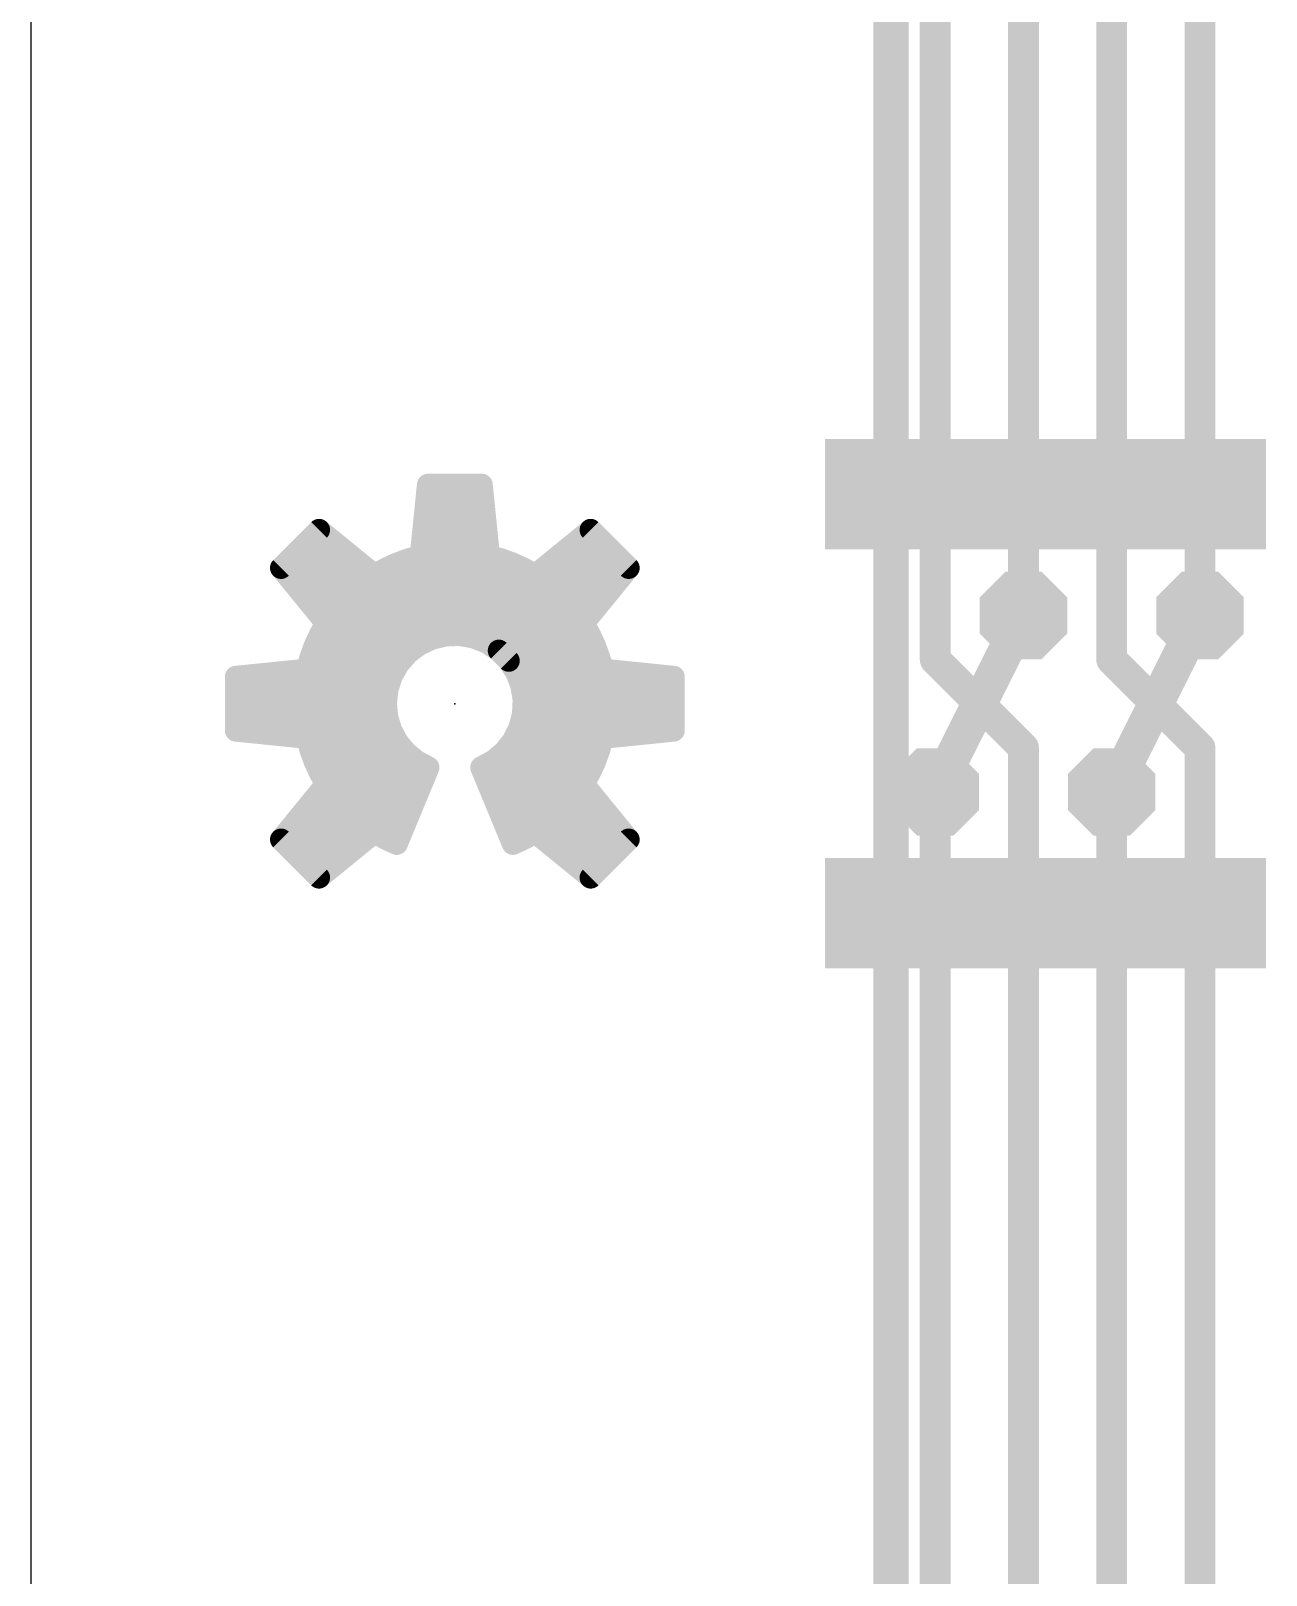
# Model space of a CAD drawing. Extents: x -60 to 60, y 0 to 50.
# Drawn here: x -60 to -45.78, y 15.11 to 32.89 of the extents above; entities that cross this region are included whole.
import ezdxf

# ---------------------------------------------------------------- set-up
doc = ezdxf.new("R2010")
doc.units = 0
for name, color, linetype in [('1', 12, 'CONTINUOUS'), ('16', 132, 'CONTINUOUS'), ('18', 110, 'CONTINUOUS'), ('20', 53, 'CONTINUOUS'), ('23', 53, 'CONTINUOUS'), ('42', 132, 'CONTINUOUS'), ('51', 253, 'CONTINUOUS')]:
    doc.layers.add(name, color=color, linetype=linetype)

# ---------------------------------------------------------------- blocks, each defined once
blk = doc.blocks.new('RECT')
blk.add_solid([(-0.5, -0.5), (0.5, -0.5), (-0.5, 0.5), (0.5, 0.5)])
blk = doc.blocks.new('OCTAGONV')
at = {"const_width": 0.5}
blk.add_lwpolyline([(-0.25, -0.1036), (-0.25, 0.1036), (-0.1036, 0.25), (0.1036, 0.25), (0.25, 0.1036), (0.25, -0.1036), (0.1036, -0.25), (-0.1036, -0.25), (-0.25, -0.1036), (-0.25, 0.1036)], dxfattribs=at)

msp = doc.modelspace()

# ---------------------------------------------------------------- linework, layer by layer
at = {"layer": '1'}
for points, const_width in [([(-49.586, 25.654), (-49.586, 46.228)], 0.3556), ([(-48.57, 45.72), (-48.57, 26.162)], 0.3556), ([(-47.554, 45.212), (-47.554, 25.654)], 0.3556), ([(-46.538, 26.162), (-46.538, 44.45)], 0.3556), ([(-55.4275, 27.6671), (-55.5108, 26.8475)], 0.254), ([(-54.8085, 27.6671), (-55.4275, 27.6671)], 0.254), ([(-54.7252, 26.8475), (-54.8085, 27.6671)], 0.254), ([(-55.4514, 27.432), (-54.7846, 27.432)], 0.254), ([(-56.6818, 27.1475), (-57.1195, 26.7098)], 0.254), ([(-56.0434, 26.6269), (-56.6818, 27.1475)], 0.254), ([(-55.4772, 27.178), (-54.7588, 27.178)], 0.254), ([(-53.5542, 27.1475), (-54.1926, 26.6269)], 0.254), ([(-53.1165, 26.7098), (-53.5542, 27.1475)], 0.254), ([(-56.9053, 26.924), (-56.4077, 26.924)], 0.254), ([(-55.503, 26.924), (-54.733, 26.924)], 0.254), ([(-53.8283, 26.924), (-53.3307, 26.924)], 0.254), ([(-55.7863, 26.7593), (-56.0434, 26.6269)], 0.254), ([(-55.5108, 26.8475), (-55.7863, 26.7593)], 0.254), ([(-54.4497, 26.7593), (-54.7252, 26.8475)], 0.254), ([(-54.1926, 26.6269), (-54.4497, 26.7593)], 0.254), ([(-57.1195, 26.7098), (-56.5989, 26.0714)], 0.254), ([(-57.087, 26.67), (-56.0963, 26.67)], 0.254), ([(-55.9597, 26.67), (-54.2763, 26.67)], 0.254), ([(-54.1397, 26.67), (-53.149, 26.67)], 0.254), ([(-53.6371, 26.0714), (-53.1165, 26.7098)], 0.254), ([(-56.8799, 26.416), (-53.3561, 26.416)], 0.254), ([(-56.5989, 26.0714), (-56.7313, 25.8143)], 0.254), ([(-56.6728, 26.162), (-53.5632, 26.162)], 0.254), ([(-53.5047, 25.8143), (-53.6371, 26.0714)], 0.254), ([(-56.6831, 25.908), (-55.3261, 25.908)], 0.254), ([(-55.5277, 25.8258), (-55.3802, 25.8951)], 0.254), ([(-55.3802, 25.8951), (-55.2216, 25.9329)], 0.254), ([(-55.2216, 25.9329), (-55.0587, 25.9374)], 0.254), ([(-55.0587, 25.9374), (-54.8983, 25.9086)], 0.254), ([(-54.8983, 25.9086), (-54.7471, 25.8477)], 0.254), ([(-54.8967, 25.908), (-53.5529, 25.908)], 0.254), ([(-54.7471, 25.8477), (-54.6116, 25.7571)], 0.254), ([(-56.7313, 25.8143), (-56.8195, 25.5388)], 0.254), ([(-55.7654, 25.6053), (-55.6579, 25.7278)], 0.254), ([(-55.6579, 25.7278), (-55.5277, 25.8258)], 0.254), ([(-54.6116, 25.7571), (-54.4975, 25.6408)], 0.254), ([(-53.4165, 25.5388), (-53.5047, 25.8143)], 0.254), ([(-48.57, 24.638), (-49.586, 25.654)], 0.3556), ([(-47.554, 25.654), (-46.538, 24.638)], 0.3556), ([(-56.8195, 25.5388), (-57.6391, 25.4555)], 0.254), ([(-56.7826, 25.654), (-55.7226, 25.654)], 0.254), ([(-55.8455, 25.4634), (-55.7654, 25.6053)], 0.254), ([(-54.5104, 25.654), (-53.4534, 25.654)], 0.254), ([(-54.4975, 25.6408), (-54.4095, 25.5036)], 0.254), ([(-54.4095, 25.5036), (-54.3513, 25.3514)], 0.254), ([(-52.5969, 25.4555), (-53.4165, 25.5388)], 0.254), ([(-57.6391, 25.4555), (-57.6391, 24.8365)], 0.254), ([(-57.6391, 25.4), (-55.8658, 25.4)], 0.254), ([(-55.9118, 25.146), (-55.895, 25.3081)], 0.254), ([(-55.895, 25.3081), (-55.8455, 25.4634)], 0.254), ([(-54.3699, 25.4), (-52.5969, 25.4)], 0.254), ([(-54.3513, 25.3514), (-54.3255, 25.1904)], 0.254), ([(-52.5969, 24.8365), (-52.5969, 25.4555)], 0.254), ([(-57.6391, 25.146), (-55.9118, 25.146)], 0.254), ([(-55.8966, 24.9911), (-55.9118, 25.146)], 0.254), ([(-54.3255, 25.1904), (-54.3331, 25.0276)], 0.254), ([(-54.3276, 25.146), (-52.5969, 25.146)], 0.254), ([(-55.8514, 24.8422), (-55.8966, 24.9911)], 0.254), ([(-54.3331, 25.0276), (-54.3738, 24.8698)], 0.254), ([(-57.6391, 24.892), (-55.8665, 24.892)], 0.254), ([(-57.6391, 24.8365), (-56.8195, 24.7532)], 0.254), ([(-55.7781, 24.705), (-55.8514, 24.8422)], 0.254), ([(-54.3738, 24.8698), (-54.4459, 24.7237)], 0.254), ([(-54.3681, 24.892), (-52.5969, 24.892)], 0.254), ([(-53.4165, 24.7532), (-52.5969, 24.8365)], 0.254), ([(-56.8195, 24.7532), (-56.7313, 24.4777)], 0.254), ([(-56.7826, 24.638), (-55.7231, 24.638)], 0.254), ([(-55.6793, 24.5847), (-55.7781, 24.705)], 0.254), ([(-54.5463, 24.5953), (-54.6708, 24.4901)], 0.254), ([(-54.4459, 24.7237), (-54.5463, 24.5953)], 0.254), ([(-54.5129, 24.638), (-53.4534, 24.638)], 0.254), ([(-53.5047, 24.4777), (-53.4165, 24.7532)], 0.254), ([(-48.57, 4.318), (-48.57, 24.638)], 0.3556), ([(-46.538, 24.638), (-46.538, 6.096)], 0.3556), ([(-56.7313, 24.4777), (-56.5989, 24.2206)], 0.254), ([(-55.7863, 23.5326), (-55.4218, 24.4126)], 0.254), ([(-55.559, 24.486), (-55.6793, 24.5847)], 0.254), ([(-55.4218, 24.4126), (-55.559, 24.486)], 0.254), ([(-54.6708, 24.4901), (-54.8142, 24.4126)], 0.254), ([(-54.8142, 24.4126), (-54.4497, 23.5326)], 0.254), ([(-53.6371, 24.2206), (-53.5047, 24.4777)], 0.254), ([(-56.6831, 24.384), (-55.4336, 24.384)], 0.254), ([(-54.8024, 24.384), (-53.5529, 24.384)], 0.254), ([(-56.5989, 24.2206), (-57.1195, 23.5822)], 0.254), ([(-56.6728, 24.13), (-55.5389, 24.13)], 0.254), ([(-54.6971, 24.13), (-53.5632, 24.13)], 0.254), ([(-53.1165, 23.5822), (-53.6371, 24.2206)], 0.254), ([(-49.586, 24.13), (-49.586, 3.81)], 0.3556), ([(-47.554, 5.08), (-47.554, 24.13)], 0.3556), ([(-56.8799, 23.876), (-55.6441, 23.876)], 0.254), ([(-54.5919, 23.876), (-53.3561, 23.876)], 0.254), ([(-57.1195, 23.5822), (-56.6818, 23.1445)], 0.254), ([(-57.087, 23.622), (-56.0963, 23.622)], 0.254), ([(-56.6818, 23.1445), (-56.0434, 23.6651)], 0.254), ([(-56.0434, 23.6651), (-55.7863, 23.5326)], 0.254), ([(-55.9598, 23.622), (-55.7493, 23.622)], 0.254), ([(-54.4867, 23.622), (-54.2762, 23.622)], 0.254), ([(-54.4497, 23.5326), (-54.1926, 23.6651)], 0.254), ([(-54.1926, 23.6651), (-53.5542, 23.1445)], 0.254), ([(-54.1397, 23.622), (-53.149, 23.622)], 0.254), ([(-53.5542, 23.1445), (-53.1165, 23.5822)], 0.254), ([(-56.9053, 23.368), (-56.4077, 23.368)], 0.254), ([(-53.8283, 23.368), (-53.3307, 23.368)], 0.254)]:
    msp.add_lwpolyline(points, dxfattribs=dict(at, const_width=const_width))
for points, const_width in [([(-55.4275, 27.7306, 1), (-55.4275, 27.6036)], 0.127), ([(-55.3643, 27.6607, 1), (-55.4907, 27.6735)], 0.127), ([(-54.7453, 27.6735, 1), (-54.8717, 27.6607)], 0.127), ([(-54.8085, 27.6036, 1), (-54.8085, 27.7306)], 0.127), ([(-55.4514, 27.4955, 1), (-55.4514, 27.3685)], 0.127), ([(-54.7846, 27.3685, 1), (-54.7846, 27.4955)], 0.127), ([(-56.6417, 27.1967, 1), (-56.7219, 27.0983)], 0.127), ([(-56.6369, 27.1026, 1), (-56.7267, 27.1924)], 0.127), ([(-55.4772, 27.2415, 1), (-55.4772, 27.1145)], 0.127), ([(-54.7588, 27.1145, 1), (-54.7588, 27.2415)], 0.127), ([(-53.5093, 27.1924, 1), (-53.5991, 27.1026)], 0.127), ([(-53.5141, 27.0983, 1), (-53.5943, 27.1967)], 0.127), ([(-56.9053, 26.9875, 1), (-56.9053, 26.8605)], 0.127), ([(-56.4077, 26.8605, 1), (-56.4077, 26.9875)], 0.127), ([(-55.503, 26.9875, 1), (-55.503, 26.8605)], 0.127), ([(-54.733, 26.8605, 1), (-54.733, 26.9875)], 0.127), ([(-53.8283, 26.9875, 1), (-53.8283, 26.8605)], 0.127), ([(-53.3307, 26.8605, 1), (-53.3307, 26.9875)], 0.127), ([(-55.8056, 26.8198, 1), (-55.7669, 26.6989)], 0.127), ([(-55.7572, 26.7029, 1), (-55.8153, 26.8158)], 0.127), ([(-55.574, 26.8539, 1), (-55.4476, 26.8411)], 0.127), ([(-55.4914, 26.787, 1), (-55.5302, 26.908)], 0.127), ([(-54.7058, 26.908, 1), (-54.7446, 26.787)], 0.127), ([(-54.7884, 26.8411, 1), (-54.662, 26.8539)], 0.127), ([(-54.4207, 26.8158, 1), (-54.4788, 26.7029)], 0.127), ([(-54.4691, 26.6989, 1), (-54.4304, 26.8198)], 0.127), ([(-57.0703, 26.7499, 1), (-57.1687, 26.6697)], 0.127), ([(-57.1644, 26.7547, 1), (-57.0746, 26.6649)], 0.127), ([(-57.087, 26.7335, 1), (-57.087, 26.6065)], 0.127), ([(-56.0725, 26.6834, 1), (-56.0143, 26.5704)], 0.127), ([(-56.0963, 26.6065, 1), (-56.0963, 26.7335)], 0.127), ([(-56.0835, 26.5777, 1), (-56.0033, 26.6761)], 0.127), ([(-55.9597, 26.7335, 1), (-55.9597, 26.6065)], 0.127), ([(-54.2763, 26.6065, 1), (-54.2763, 26.7335)], 0.127), ([(-54.2327, 26.6761, 1), (-54.1525, 26.5777)], 0.127), ([(-54.2217, 26.5704, 1), (-54.1635, 26.6834)], 0.127), ([(-54.1397, 26.7335, 1), (-54.1397, 26.6065)], 0.127), ([(-53.0673, 26.6697, 1), (-53.1657, 26.7499)], 0.127), ([(-53.1614, 26.6649, 1), (-53.0716, 26.7547)], 0.127), ([(-53.149, 26.6065, 1), (-53.149, 26.7335)], 0.127), ([(-56.8799, 26.4795, 1), (-56.8799, 26.3525)], 0.127), ([(-53.3561, 26.3525, 1), (-53.3561, 26.4795)], 0.127), ([(-56.6728, 26.2255, 1), (-56.6728, 26.0985)], 0.127), ([(-56.5424, 26.0423, 1), (-56.6554, 26.1005)], 0.127), ([(-56.6481, 26.0313, 1), (-56.5497, 26.1115)], 0.127), ([(-53.5806, 26.1005, 1), (-53.6936, 26.0423)], 0.127), ([(-53.6863, 26.1115, 1), (-53.5879, 26.0313)], 0.127), ([(-53.5632, 26.0985, 1), (-53.5632, 26.2255)], 0.127), ([(-48.6589, 26.162, 1), (-48.4811, 26.162)], 0.1778), ([(-46.6269, 26.162, 1), (-46.4491, 26.162)], 0.1778), ([(-56.6831, 25.9715, 1), (-56.6831, 25.8445)], 0.127), ([(-55.3949, 25.9569, 1), (-55.3655, 25.8334)], 0.127), ([(-55.3532, 25.8377, 1), (-55.4072, 25.9526)], 0.127), ([(-55.3261, 25.8445, 1), (-55.3261, 25.9715)], 0.127), ([(-55.2234, 25.9963, 1), (-55.2198, 25.8694)], 0.127), ([(-55.2069, 25.8711, 1), (-55.2363, 25.9946)], 0.127), ([(-55.0475, 25.9999, 1), (-55.0699, 25.8749)], 0.127), ([(-55.0569, 25.874, 1), (-55.0605, 26.0009)], 0.127), ([(-54.8745, 25.9675, 1), (-54.922, 25.8497)], 0.127), ([(-54.8967, 25.9715, 1), (-54.8967, 25.8445)], 0.127), ([(-54.9095, 25.8461, 1), (-54.8871, 25.9711)], 0.127), ([(-54.7119, 25.9005, 1), (-54.7824, 25.7949)], 0.127), ([(-54.7709, 25.7888, 1), (-54.7234, 25.9066)], 0.127), ([(-53.5529, 25.8445, 1), (-53.5529, 25.9715)], 0.127), ([(-56.7826, 25.7175, 1), (-56.7826, 25.5905)], 0.127), ([(-56.7878, 25.8433, 1), (-56.6749, 25.7852)], 0.127), ([(-56.6709, 25.7949, 1), (-56.7918, 25.8336)], 0.127), ([(-55.7226, 25.5905, 1), (-55.7226, 25.7175)], 0.127), ([(-55.6961, 25.7785, 1), (-55.6197, 25.6771)], 0.127), ([(-55.6101, 25.6859, 1), (-55.7056, 25.7697)], 0.127), ([(-55.5547, 25.8833, 1), (-55.5006, 25.7683)], 0.127), ([(-55.4895, 25.7751, 1), (-55.5658, 25.8765)], 0.127), ([(-54.5663, 25.8016, 1), (-54.6569, 25.7126)], 0.127), ([(-54.6469, 25.7043, 1), (-54.5763, 25.8099)], 0.127), ([(-54.5104, 25.7175, 1), (-54.5104, 25.5905)], 0.127), ([(-53.4442, 25.8336, 1), (-53.5651, 25.7949)], 0.127), ([(-53.5611, 25.7852, 1), (-53.4482, 25.8433)], 0.127), ([(-53.4534, 25.5905, 1), (-53.4534, 25.7175)], 0.127), ([(-49.5231, 25.7169, 1), (-49.6489, 25.5911)], 0.1778), ([(-47.4911, 25.7169, 1), (-47.6169, 25.5911)], 0.1778), ([(-56.88, 25.5582, 1), (-56.759, 25.5194)], 0.127), ([(-56.8131, 25.4756, 1), (-56.8259, 25.602)], 0.127), ([(-55.8131, 25.6472, 1), (-55.7176, 25.5634)], 0.127), ([(-55.7101, 25.574, 1), (-55.8206, 25.6365)], 0.127), ([(-54.444, 25.6751, 1), (-54.5509, 25.6065)], 0.127), ([(-54.5428, 25.5963, 1), (-54.4521, 25.6853)], 0.127), ([(-54.3501, 25.5263, 1), (-54.4688, 25.481)], 0.127), ([(-53.4101, 25.602, 1), (-53.4229, 25.4756)], 0.127), ([(-53.477, 25.5194, 1), (-53.356, 25.5582)], 0.127), ([(-49.6749, 25.654, 1), (-49.4971, 25.654)], 0.1778), ([(-47.6429, 25.654, 1), (-47.4651, 25.654)], 0.1778), ([(-57.5756, 25.4555, 1), (-57.7026, 25.4555)], 0.127), ([(-57.6455, 25.5187, 1), (-57.6327, 25.3923)], 0.127), ([(-57.6391, 25.4635, 1), (-57.6391, 25.3365)], 0.127), ([(-55.8319, 25.3016, 1), (-55.9582, 25.3146)], 0.127), ([(-55.9008, 25.4946, 1), (-55.7903, 25.4322)], 0.127), ([(-55.785, 25.4441, 1), (-55.906, 25.4827)], 0.127), ([(-55.8658, 25.3365, 1), (-55.8658, 25.4635)], 0.127), ([(-54.4629, 25.4693, 1), (-54.356, 25.5379)], 0.127), ([(-54.3699, 25.4635, 1), (-54.3699, 25.3365)], 0.127), ([(-54.2886, 25.3614, 1), (-54.414, 25.3413)], 0.127), ([(-54.4107, 25.3287, 1), (-54.292, 25.374)], 0.127), ([(-52.5334, 25.4555, 1), (-52.6604, 25.4555)], 0.127), ([(-52.6033, 25.3923, 1), (-52.5905, 25.5187)], 0.127), ([(-52.5969, 25.3365, 1), (-52.5969, 25.4635)], 0.127), ([(-57.6391, 25.2095, 1), (-57.6391, 25.0825)], 0.127), ([(-55.8486, 25.1522, 1), (-55.975, 25.1398)], 0.127), ([(-55.9555, 25.3274, 1), (-55.8345, 25.2888)], 0.127), ([(-55.9118, 25.0825, 1), (-55.9118, 25.2095)], 0.127), ([(-54.3276, 25.2095, 1), (-54.3276, 25.0825)], 0.127), ([(-54.2621, 25.1875, 1), (-54.389, 25.1934)], 0.127), ([(-54.3882, 25.1804, 1), (-54.2628, 25.2005)], 0.127), ([(-52.5969, 25.0825, 1), (-52.5969, 25.2095)], 0.127), ([(-55.975, 25.1525, 1), (-55.8486, 25.1395)], 0.127), ([(-55.8358, 25.0096, 1), (-55.9573, 24.9727)], 0.127), ([(-54.3966, 25.0306, 1), (-54.2697, 25.0247)], 0.127), ([(-54.2717, 25.0118, 1), (-54.3946, 25.0435)], 0.127), ([(-57.6391, 24.9555, 1), (-57.6391, 24.8285)], 0.127), ([(-57.6327, 24.8997, 1), (-57.6455, 24.7733)], 0.127), ([(-57.7026, 24.8365, 1), (-57.5756, 24.8365)], 0.127), ([(-55.9598, 24.9849, 1), (-55.8334, 24.9973)], 0.127), ([(-55.7954, 24.8721, 1), (-55.9074, 24.8123)], 0.127), ([(-55.9122, 24.8238, 1), (-55.7906, 24.8606)], 0.127), ([(-55.8665, 24.8285, 1), (-55.8665, 24.9555)], 0.127), ([(-54.4353, 24.8857, 1), (-54.3124, 24.854)], 0.127), ([(-54.3681, 24.9555, 1), (-54.3681, 24.8285)], 0.127), ([(-54.3169, 24.8417, 1), (-54.4308, 24.8979)], 0.127), ([(-52.6604, 24.8365, 1), (-52.5334, 24.8365)], 0.127), ([(-52.5905, 24.7733, 1), (-52.6033, 24.8997)], 0.127), ([(-52.5969, 24.8285, 1), (-52.5969, 24.9555)], 0.127), ([(-56.759, 24.7726, 1), (-56.88, 24.7338)], 0.127), ([(-56.7826, 24.7015, 1), (-56.7826, 24.5745)], 0.127), ([(-56.8259, 24.69, 1), (-56.8131, 24.8164)], 0.127), ([(-55.729, 24.7453, 1), (-55.8271, 24.6647)], 0.127), ([(-55.8341, 24.675, 1), (-55.7221, 24.7349)], 0.127), ([(-55.7231, 24.5745, 1), (-55.7231, 24.7015)], 0.127), ([(-54.5054, 24.5468, 1), (-54.5873, 24.6438)], 0.127), ([(-54.5129, 24.7015, 1), (-54.5129, 24.5745)], 0.127), ([(-54.5029, 24.7517, 1), (-54.389, 24.6956)], 0.127), ([(-54.3959, 24.6845, 1), (-54.4959, 24.7628)], 0.127), ([(-53.4229, 24.8164, 1), (-53.4101, 24.69)], 0.127), ([(-53.356, 24.7338, 1), (-53.477, 24.7726)], 0.127), ([(-53.4534, 24.5745, 1), (-53.4534, 24.7015)], 0.127), ([(-48.4811, 24.638, 1), (-48.6589, 24.638)], 0.1778), ([(-48.6329, 24.5751, 1), (-48.5071, 24.7009)], 0.1778), ([(-46.4491, 24.638, 1), (-46.6269, 24.638)], 0.1778), ([(-46.6009, 24.5751, 1), (-46.4751, 24.7009)], 0.1778), ([(-56.6749, 24.5068, 1), (-56.7878, 24.4487)], 0.127), ([(-56.7918, 24.4584, 1), (-56.6709, 24.4971)], 0.127), ([(-55.6391, 24.6338, 1), (-55.7196, 24.5356)], 0.127), ([(-55.7284, 24.5444, 1), (-55.6303, 24.625)], 0.127), ([(-55.5291, 24.542, 1), (-55.589, 24.43)], 0.127), ([(-55.5993, 24.4369, 1), (-55.5188, 24.535)], 0.127), ([(-55.3631, 24.3883, 1), (-55.4805, 24.4369)], 0.127), ([(-54.7555, 24.4369, 1), (-54.8729, 24.3883)], 0.127), ([(-54.7118, 24.5386, 1), (-54.6299, 24.4416)], 0.127), ([(-54.6406, 24.4343, 1), (-54.701, 24.546)], 0.127), ([(-54.5963, 24.6344, 1), (-54.4963, 24.5562)], 0.127), ([(-53.5651, 24.4971, 1), (-53.4442, 24.4584)], 0.127), ([(-53.4482, 24.4487, 1), (-53.5611, 24.5068)], 0.127), ([(-56.6831, 24.4475, 1), (-56.6831, 24.3205)], 0.127), ([(-55.4517, 24.3566, 1), (-55.3919, 24.4686)], 0.127), ([(-55.4336, 24.3205, 1), (-55.4336, 24.4475)], 0.127), ([(-54.8444, 24.4685, 1), (-54.784, 24.3567)], 0.127), ([(-54.8024, 24.4475, 1), (-54.8024, 24.3205)], 0.127), ([(-53.5529, 24.3205, 1), (-53.5529, 24.4475)], 0.127), ([(-56.6728, 24.1935, 1), (-56.6728, 24.0665)], 0.127), ([(-56.6554, 24.1915, 1), (-56.5424, 24.2497)], 0.127), ([(-56.5497, 24.1805, 1), (-56.6481, 24.2607)], 0.127), ([(-55.5389, 24.0665, 1), (-55.5389, 24.1935)], 0.127), ([(-54.6971, 24.1935, 1), (-54.6971, 24.0665)], 0.127), ([(-53.6936, 24.2497, 1), (-53.5806, 24.1915)], 0.127), ([(-53.5879, 24.2607, 1), (-53.6863, 24.1805)], 0.127), ([(-53.5632, 24.0665, 1), (-53.5632, 24.1935)], 0.127), ([(-49.4971, 24.13, 1), (-49.6749, 24.13)], 0.1778), ([(-47.4651, 24.13, 1), (-47.6429, 24.13)], 0.1778), ([(-56.8799, 23.9395, 1), (-56.8799, 23.8125)], 0.127), ([(-55.6441, 23.8125, 1), (-55.6441, 23.9395)], 0.127), ([(-54.5919, 23.9395, 1), (-54.5919, 23.8125)], 0.127), ([(-53.3561, 23.8125, 1), (-53.3561, 23.9395)], 0.127), ([(-57.0746, 23.6271, 1), (-57.1644, 23.5373)], 0.127), ([(-57.1687, 23.6223, 1), (-57.0703, 23.5421)], 0.127), ([(-57.087, 23.6855, 1), (-57.087, 23.5585)], 0.127), ([(-56.0143, 23.7215, 1), (-56.0725, 23.6087)], 0.127), ([(-56.0963, 23.5585, 1), (-56.0963, 23.6855)], 0.127), ([(-56.0033, 23.6159, 1), (-56.0835, 23.7143)], 0.127), ([(-55.9598, 23.6855, 1), (-55.9598, 23.5585)], 0.127), ([(-55.8154, 23.4762, 1), (-55.7572, 23.589)], 0.127), ([(-55.7493, 23.5585, 1), (-55.7493, 23.6855)], 0.127), ([(-54.4867, 23.6855, 1), (-54.4867, 23.5585)], 0.127), ([(-54.4788, 23.589, 1), (-54.4206, 23.4762)], 0.127), ([(-54.2762, 23.5585, 1), (-54.2762, 23.6855)], 0.127), ([(-54.1525, 23.7143, 1), (-54.2327, 23.6159)], 0.127), ([(-54.1635, 23.6087, 1), (-54.2217, 23.7215)], 0.127), ([(-54.1397, 23.6855, 1), (-54.1397, 23.5585)], 0.127), ([(-53.1657, 23.5421, 1), (-53.0673, 23.6223)], 0.127), ([(-53.0716, 23.5373, 1), (-53.1614, 23.6271)], 0.127), ([(-53.149, 23.5585, 1), (-53.149, 23.6855)], 0.127), ([(-56.9053, 23.4315, 1), (-56.9053, 23.3045)], 0.127), ([(-56.4077, 23.3045, 1), (-56.4077, 23.4315)], 0.127), ([(-55.845, 23.5569, 1), (-55.7276, 23.5083)], 0.127), ([(-54.5084, 23.5083, 1), (-54.391, 23.5569)], 0.127), ([(-53.8283, 23.4315, 1), (-53.8283, 23.3045)], 0.127), ([(-53.3307, 23.3045, 1), (-53.3307, 23.4315)], 0.127), ([(-56.7219, 23.1937, 1), (-56.6417, 23.0953)], 0.127), ([(-56.7267, 23.0996, 1), (-56.6369, 23.1894)], 0.127), ([(-53.5991, 23.1894, 1), (-53.5093, 23.0996)], 0.127), ([(-53.5943, 23.0953, 1), (-53.5141, 23.1937)], 0.127)]:
    msp.add_lwpolyline(points, format="xyb", dxfattribs=dict(at, const_width=const_width))
at = {"layer": '16', "const_width": 0.4064}
for points in [[(-50.094, 49.022), (-50.094, 1.778)], [(-48.57, 26.162), (-49.586, 24.13)], [(-47.554, 24.13), (-46.538, 26.162)]]:
    msp.add_lwpolyline(points, dxfattribs=at)
at = {"layer": '16', "const_width": 0.2032}
for points in [[(-48.4791, 26.1166, 1), (-48.6609, 26.2074)], [(-46.4471, 26.1166, 1), (-46.6289, 26.2074)], [(-49.6769, 24.1754, 1), (-49.4951, 24.0846)], [(-47.6449, 24.1754, 1), (-47.4631, 24.0846)]]:
    msp.add_lwpolyline(points, format="xyb", dxfattribs=at)
at = {"layer": '20'}
msp.add_line((-60, 47), (-60, 3), dxfattribs=at)
at = {"layer": '23'}
msp.add_point((-55.118, 25.146), dxfattribs=at)
at = {"layer": '51', "const_width": 0.254}
for points in [[(-55.4275, 27.6671), (-55.5108, 26.8475)], [(-54.8085, 27.6671), (-55.4275, 27.6671)], [(-54.7252, 26.8475), (-54.8085, 27.6671)], [(-56.6818, 27.1475), (-57.1195, 26.7098)], [(-56.0434, 26.6269), (-56.6818, 27.1475)], [(-53.5542, 27.1475), (-54.1926, 26.6269)], [(-53.1165, 26.7098), (-53.5542, 27.1475)], [(-57.1195, 26.7098), (-56.5989, 26.0714)], [(-53.6371, 26.0714), (-53.1165, 26.7098)], [(-56.8195, 25.5388), (-57.6391, 25.4555)], [(-52.5969, 25.4555), (-53.4165, 25.5388)], [(-57.6391, 25.4555), (-57.6391, 24.8365)], [(-52.5969, 24.8365), (-52.5969, 25.4555)], [(-57.6391, 24.8365), (-56.8195, 24.7532)], [(-53.4165, 24.7532), (-52.5969, 24.8365)], [(-55.7863, 23.5326), (-55.4218, 24.4126)], [(-54.8142, 24.4126), (-54.4497, 23.5326)], [(-56.5989, 24.2206), (-57.1195, 23.5822)], [(-53.1165, 23.5822), (-53.6371, 24.2206)], [(-57.1195, 23.5822), (-56.6818, 23.1445)], [(-56.6818, 23.1445), (-56.0434, 23.6651)], [(-54.1926, 23.6651), (-53.5542, 23.1445)], [(-53.5542, 23.1445), (-53.1165, 23.5822)]]:
    msp.add_lwpolyline(points, dxfattribs=at)
at = {"layer": '51'}
for points, const_width in [([(-55.4275, 27.7306, 1), (-55.4275, 27.6036)], 0.127), ([(-55.3643, 27.6607, 1), (-55.4907, 27.6735)], 0.127), ([(-54.7453, 27.6735, 1), (-54.8717, 27.6607)], 0.127), ([(-54.8085, 27.6036, 1), (-54.8085, 27.7306)], 0.127), ([(-56.6417, 27.1967, 1), (-56.7219, 27.0983)], 0.127), ([(-56.6369, 27.1026, 1), (-56.7267, 27.1924)], 0.127), ([(-53.5093, 27.1924, 1), (-53.5991, 27.1026)], 0.127), ([(-53.5141, 27.0983, 1), (-53.5943, 27.1967)], 0.127), ([(-55.5108, 26.8475, 0.0831), (-56.0434, 26.6269)], 0.254), ([(-55.574, 26.8539, 1), (-55.4476, 26.8411)], 0.127), ([(-55.4965, 26.7856, 1), (-55.5251, 26.9094)], 0.127), ([(-54.1926, 26.6269, 0.0831), (-54.7252, 26.8475)], 0.254), ([(-54.7109, 26.9094, 1), (-54.7395, 26.7856)], 0.127), ([(-54.7884, 26.8411, 1), (-54.662, 26.8539)], 0.127), ([(-57.0703, 26.7499, 1), (-57.1687, 26.6697)], 0.127), ([(-57.1644, 26.7547, 1), (-57.0746, 26.6649)], 0.127), ([(-56.077, 26.6808, 1), (-56.0098, 26.573)], 0.127), ([(-56.0835, 26.5777, 1), (-56.0033, 26.6761)], 0.127), ([(-54.2327, 26.6761, 1), (-54.1525, 26.5777)], 0.127), ([(-54.2262, 26.573, 1), (-54.159, 26.6808)], 0.127), ([(-53.0673, 26.6697, 1), (-53.1657, 26.7499)], 0.127), ([(-53.1614, 26.6649, 1), (-53.0716, 26.7547)], 0.127), ([(-56.5989, 26.0714, 0.0831), (-56.8195, 25.5388)], 0.254), ([(-56.545, 26.0378, 1), (-56.6528, 26.105)], 0.127), ([(-56.6481, 26.0313, 1), (-56.5497, 26.1115)], 0.127), ([(-53.4165, 25.5388, 0.0831), (-53.6371, 26.0714)], 0.254), ([(-53.5832, 26.105, 1), (-53.691, 26.0378)], 0.127), ([(-53.6863, 26.1115, 1), (-53.5879, 26.0313)], 0.127), ([(-54.8142, 24.4126, 1.8706), (-55.9118, 25.146)], 0.254), ([(-56.8814, 25.5531, 1), (-56.7576, 25.5245)], 0.127), ([(-56.8131, 25.4756, 1), (-56.8259, 25.602)], 0.127), ([(-53.4101, 25.602, 1), (-53.4229, 25.4756)], 0.127), ([(-53.4784, 25.5245, 1), (-53.3546, 25.5531)], 0.127), ([(-57.5756, 25.4555, 1), (-57.7026, 25.4555)], 0.127), ([(-57.6455, 25.5187, 1), (-57.6327, 25.3923)], 0.127), ([(-52.5334, 25.4555, 1), (-52.6604, 25.4555)], 0.127), ([(-52.6033, 25.3923, 1), (-52.5905, 25.5187)], 0.127), ([(-55.9118, 25.146, 0.3034), (-55.4218, 24.4126)], 0.254), ([(-55.8483, 25.146, 1), (-55.9753, 25.146)], 0.127), ([(-55.9753, 25.146, 1), (-55.8483, 25.146)], 0.127), ([(-57.6327, 24.8997, 1), (-57.6455, 24.7733)], 0.127), ([(-57.7026, 24.8365, 1), (-57.5756, 24.8365)], 0.127), ([(-52.6604, 24.8365, 1), (-52.5334, 24.8365)], 0.127), ([(-52.5905, 24.7733, 1), (-52.6033, 24.8997)], 0.127), ([(-56.8195, 24.7532, 0.0831), (-56.5989, 24.2206)], 0.254), ([(-56.7576, 24.7675, 1), (-56.8814, 24.7389)], 0.127), ([(-56.8259, 24.69, 1), (-56.8131, 24.8164)], 0.127), ([(-53.6371, 24.2206, 0.0831), (-53.4165, 24.7532)], 0.254), ([(-53.4229, 24.8164, 1), (-53.4101, 24.69)], 0.127), ([(-53.3546, 24.7389, 1), (-53.4784, 24.7675)], 0.127), ([(-55.3631, 24.3883, 1), (-55.4805, 24.4369)], 0.127), ([(-54.7555, 24.4369, 1), (-54.8729, 24.3883)], 0.127), ([(-55.4461, 24.3539, 1), (-55.3975, 24.4713)], 0.127), ([(-54.8385, 24.4713, 1), (-54.7899, 24.3539)], 0.127), ([(-56.6528, 24.187, 1), (-56.545, 24.2542)], 0.127), ([(-56.5497, 24.1805, 1), (-56.6481, 24.2607)], 0.127), ([(-53.5879, 24.2607, 1), (-53.6863, 24.1805)], 0.127), ([(-53.691, 24.2542, 1), (-53.5832, 24.187)], 0.127), ([(-57.0746, 23.6271, 1), (-57.1644, 23.5373)], 0.127), ([(-57.1687, 23.6223, 1), (-57.0703, 23.5421)], 0.127), ([(-56.0434, 23.6651, 0.0415), (-55.7863, 23.5326)], 0.254), ([(-56.0097, 23.7189, 1), (-56.0771, 23.6113)], 0.127), ([(-56.0033, 23.6159, 1), (-56.0835, 23.7143)], 0.127), ([(-55.8106, 23.4739, 1), (-55.762, 23.5913)], 0.127), ([(-54.4497, 23.5326, 0.0415), (-54.1926, 23.6651)], 0.254), ([(-54.474, 23.5913, 1), (-54.4254, 23.4739)], 0.127), ([(-54.1525, 23.7143, 1), (-54.2327, 23.6159)], 0.127), ([(-54.1589, 23.6113, 1), (-54.2263, 23.7189)], 0.127), ([(-53.1657, 23.5421, 1), (-53.0673, 23.6223)], 0.127), ([(-53.0716, 23.5373, 1), (-53.1614, 23.6271)], 0.127), ([(-55.845, 23.5569, 1), (-55.7276, 23.5083)], 0.127), ([(-54.5084, 23.5083, 1), (-54.391, 23.5569)], 0.127), ([(-56.7219, 23.1937, 1), (-56.6417, 23.0953)], 0.127), ([(-56.7267, 23.0996, 1), (-56.6369, 23.1894)], 0.127), ([(-53.5991, 23.1894, 1), (-53.5093, 23.0996)], 0.127), ([(-53.5943, 23.0953, 1), (-53.5141, 23.1937)], 0.127)]:
    msp.add_lwpolyline(points, format="xyb", dxfattribs=dict(at, const_width=const_width))

# ---------------------------------------------------------------- block references
at = {"layer": '18', "xscale": 1.008, "yscale": 1.008}
for p in [(-48.57, 26.162), (-48.57, 26.162), (-46.538, 26.162), (-46.538, 26.162), (-49.586, 24.13), (-49.586, 24.13), (-47.554, 24.13), (-47.554, 24.13)]:
    msp.add_blockref('OCTAGONV', p, dxfattribs=at)
at = {"layer": '42', "xscale": 5.08, "yscale": 1.27}
for p in [(-48.316, 27.559), (-48.316, 22.733)]:
    msp.add_blockref('RECT', p, dxfattribs=at)

doc.saveas('drawing.dxf')
